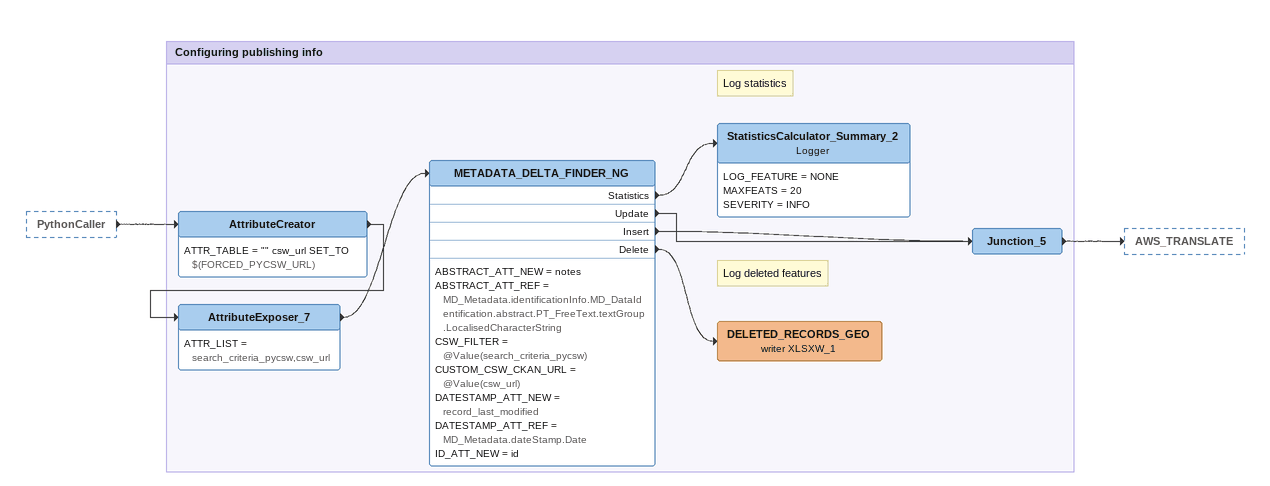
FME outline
PythonCaller [outside]
    -> AttributeCreator

Bookmark: Configuring publishing info
AttributeCreator
    ATTR_TABLE = "" csw_url SET_TO $(FORCED_PYCSW_URL)
    -> AttributeExposer_7
AttributeExposer_7
    ATTR_LIST = search_criteria_pycsw,csw_url
    -> METADATA_DELTA_FINDER_NG
METADATA_DELTA_FINDER_NG
    ABSTRACT_ATT_NEW = notes
    ABSTRACT_ATT_REF = MD_Metadata.identificationInfo.MD_DataIdentification.abstract.PT_FreeText.textGroup.LocalisedCharacterString
    CSW_FILTER = @Value(search_criteria_pycsw)
    CUSTOM_CSW_CKAN_URL = @Value(csw_url)
    DATESTAMP_ATT_NEW = record_last_modified
    DATESTAMP_ATT_REF = MD_Metadata.dateStamp.Date
    ID_ATT_NEW = id
    Statistics -> StatisticsCalculator_Summary_2
    Update -> Junction_5
    Insert -> Junction_5
    Delete -> DELETED_RECORDS_GEO (writer XLSXW_1)
Note: Log statistics
StatisticsCalculator_Summary_2: Logger
    LOG_FEATURE = NONE
    MAXFEATS = 20
    SEVERITY = INFO
Junction_5
    -> AWS_TRANSLATE
Note: Log deleted features
DELETED_RECORDS_GEO (writer XLSXW_1)
